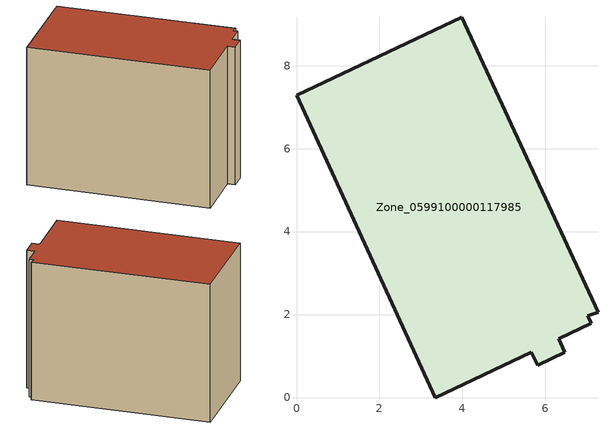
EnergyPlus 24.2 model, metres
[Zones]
Zone_0599100000117985
 floor ground (C_G): 6.32,1.41 6.47,1.09 5.82,0.78 5.66,1.09 3.35,0 0,7.29 3.98,9.16 7.27,2.05 7.02,1.97 7.1,1.79 z0
 wall outside (C_F): 3.98,9.16 0,7.29 3.35,0 5.66,1.09 5.82,0.78 6.47,1.09 6.32,1.41 7.1,1.79 7.02,1.97 7.27,2.05 3.98,9.16 z0:6.31
 roof outside (C_R): 7.1,1.79 7.02,1.97 7.27,2.05 3.98,9.16 0,7.29 3.35,0 5.66,1.09 5.82,0.78 6.47,1.09 6.32,1.41 z6.31
[BUILDING]
Pand.0599100000117985: North Axis=0; Terrain=City; Loads Convergence Tolerance Value=0.04; Temperature Convergence Tolerance Value=0.4; Solar Distribution=FullExterior; Maximum Number of Warmup Days=25; Minimum Number of Warmup Days=1
[Site:Location]
Rotterdam.The.Hague.AP_ZH_NLD Design_Conditions: Latitude=51.96; Longitude=4.45; Time Zone=1; Elevation=-4.5
[SITE:GROUNDTEMPERATURE:BUILDINGSURFACE]
18, 18, 18, 18, 18, 18, 18, 18, 18, 18, 18, 18
[MATERIAL] Thermal Absorptance=0.9; Solar Absorptance=0.7; Visible Absorptance=0.7
Name | Roughness | Thickness | Conductivity | Density | Specific Heat
G.TI.1946 | MediumSmooth | 0.15 | 1 | 540 | 1210
F.TI.1946 | Rough | 0.3 | 0.857143 | 1920 | 840
R.TI.1946 | MediumRough | 0.2 | 0.1 | 1500 | 1000
[CONSTRUCTION]
C_G: G.TI.1946
C_F: F.TI.1946
C_R: R.TI.1946
[ZONE]
Zone_0599100000117985: Type=1; Multiplier=1; Ceiling Height=Autocalculate; Volume=Autocalculate; Floor Area=autocalculate; Part of Total Floor Area=Yes
[ZONEINFILTRATION:DESIGNFLOWRATE]
Infil_Zone_0599100000117985: Zone or ZoneList or Space or SpaceList=Zone_0599100000117985; Schedule=AlwaysOn; Design Flow Rate Calculation Method=Flow/Area; Flow Rate per Floor Area=0.003; Constant Term Coefficient=1; Temperature Term Coefficient=0; Velocity Term Coefficient=0; Velocity Squared Term Coefficient=0
[HVACTEMPLATE:ZONE:IDEALLOADSAIRSYSTEM]
Zone_0599100000117985: Maximum Heating Supply Air Temperature=50; Minimum Cooling Supply Air Temperature=13; Maximum Heating Supply Air Humidity Ratio=0.0156; Minimum Cooling Supply Air Humidity Ratio=0.0077; Heating Limit=NoLimit; Cooling Limit=NoLimit; Dehumidification Control Type=ConstantSensibleHeatRatio; Cooling Sensible Heat Ratio=0.7; Dehumidification Setpoint=60; Humidification Control Type=None; Humidification Setpoint=30; Outdoor Air Method=None; Outdoor Air Flow Rate per Person=0.00944; Outdoor Air Flow Rate per Zone Floor Area=0; Outdoor Air Flow Rate per Zone=0; Demand Controlled Ventilation Type=None; Outdoor Air Economizer Type=NoEconomizer; Heat Recovery Type=None; Sensible Heat Recovery Effectiveness=0.7; Latent Heat Recovery Effectiveness=0.65
[ZONECONTROL:THERMOSTAT]
ThermostatControl_Zone_0599100000117985: Zone or ZoneList=Zone_0599100000117985; Control Type Schedule=DualSetpointControlType; Control 1=Thermostat_Zone_0599100000117985; Temperature Difference Between Cutout And Setpoint=0
[THERMOSTATSETPOINT:DUALSETPOINT]
Thermostat_Zone_0599100000117985: Heating Setpoint Temperature Schedule=HeatingSetpoint_Zone_0599100000117985; Cooling Setpoint Temperature Schedule=CoolingSetpoint_Zone_0599100000117985
[SCHEDULE:COMPACT]
HeatingSetpoint_Zone_0599100000117985: Through: 12/31, For: AllDays, Until: 24:00, 21
CoolingSetpoint_Zone_0599100000117985: Through: 12/31, For: AllDays, Until: 24:00, 24
DualSetpointControlType: Through: 12/31, For: AllDays, Until: 24:00, 4
AlwaysOn: Through: 12/31, For: AllDays, Until: 24:00, 1
